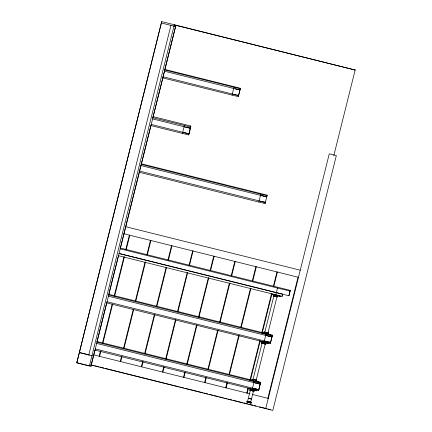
<?xml version="1.0" encoding="UTF-8"?>
<svg xmlns="http://www.w3.org/2000/svg" width="432" height="432" viewBox="0 0 432 432"><rect width="100%" height="100%" fill="white"/><g stroke="black" fill="none" stroke-linecap="round" stroke-linejoin="round"><path stroke-width="0.65" d="M174.15 25.79L175.727 26.152L90.963 366.314L76.804 362.788L161.708 21.6L355.169 70.038L174.263 24.943L89.392 365.926L76.81 362.761M88.798 354.893L170.953 25.375M90.963 366.314L91.13 365.072M99.176 356.243L100.483 351.011M99.614 356.357L100.926 351.108M125.636 226.692L300.251 270.189M129.373 235.132L125.782 249.539M129.811 235.246L126.22 249.647M76.804 362.788L161.708 21.6M120.263 361.487L121.408 356.908M120.701 361.611L122.008 356.362M162.886 77.296L162.805 77.906L238.324 96.628L240.354 88.258L164.846 69.433M150.898 240.5L147.307 254.902M141.345 366.757L142.652 361.508M141.782 366.865L143.089 361.616M171.542 245.646L167.951 260.048M171.979 245.754L168.388 260.156M150.968 125.599L187.888 134.752L188.735 134.908L188.87 133.893M190.409 128.207L190.544 127.192M190.696 127.046L190.836 126.031L153.079 116.618L152.928 117.736L190.696 127.046L188.735 134.908M162.432 372.011L163.739 366.763M162.869 372.125L164.176 366.876M192.629 250.906L189.038 265.307M193.066 251.014L189.475 265.415M183.514 377.271L184.82 372.017M213.71 256.16L210.119 270.562M214.148 256.268L210.557 270.67M238.324 96.628L240.354 88.258M237.956 95.353L238.61 95.467L238.68 94.959M239.339 89.807L239.965 89.926L240.062 89.419M204.601 382.525L205.907 377.276M205.038 382.633L206.345 377.384M234.792 261.414L231.201 275.816M225.682 387.785L226.989 382.547M226.12 387.882L227.426 382.644M255.879 266.674L252.288 281.075M256.316 266.782L252.725 281.183M139.277 172.255L260.458 202.462L265.081 203.526L265.205 203.018M264.357 202.154L265.426 202.365L265.491 201.857M266.873 196.312L266.809 196.819L265.739 196.614M267.165 195.151L267.041 195.658L260.788 194.195L141.237 164.387L141.318 163.777L267.165 195.151L265.135 203.526M246.764 393.039L247.909 388.444M247.201 393.147L248.346 388.552M94.954 350.082L258.509 390.766L260.237 384.059L258.8 383.767M258.854 389.605L258.935 388.994M258.568 390.766L260.609 382.288L256.684 381.31M277.398 272.036L273.807 286.438M106.72 302.891L270.329 343.575L272.376 335.102L268.445 334.125M269.05 342.095L270.621 342.419L270.702 341.809M272.084 336.263L272.003 336.874L270.567 336.582M270.329 343.575L272.376 335.102M265.739 408.602L329.27 153.797L336.344 155.596L272.813 410.4L90.866 365.008M267.851 398.282L298.048 277.182M268.288 398.407L252.364 394.432M118.481 255.706L282.096 296.39L282.598 294.084L281.81 293.971M270.459 409.779L267.872 408.926M119.032 253.546L287.982 295.537L288.954 295.699L290.212 290.369L120.317 248.017L120.209 248.832L280.773 288.851L290.018 290.979L290.212 290.369M298.48 277.301L123.871 233.761M91.125 365.099L94.921 350.093M96.919 341.912L106.817 302.368M108.691 294.646L118.557 255.29M120.188 248.762L150.995 125.183M152.95 117.347L164.765 70.043L240.284 88.765M164.732 69.93L175.835 25.331L175.667 26.579L161.514 23.02M102.443 343.154L112.239 303.874M114.194 296.017L123.989 256.727M102.881 343.262L112.514 304.625M114.631 296.125L124.427 256.835M123.525 348.408L133.321 309.118M135.281 301.271L145.076 261.981M146.869 254.794L150.46 240.376M123.962 348.516L133.758 309.226M135.718 301.385L145.514 262.094M182.428 133.445L184.388 125.577M190.836 126.031L189.011 133.753M144.612 353.662L154.402 314.388M156.362 306.531L166.158 267.235M145.049 353.776L154.845 314.485M156.8 306.639L166.595 267.349M165.694 358.922L175.489 319.626M177.449 311.785L187.24 272.495M166.131 359.03L175.927 319.739M177.887 311.893L187.677 272.603M232.016 95.164L233.977 87.296M186.781 364.176L196.576 324.886M198.531 317.045L208.327 277.749M183.951 377.379L185.258 372.13M187.218 364.284L197.014 324.994M198.968 317.153L208.764 277.862M207.862 369.436L217.658 330.14M219.613 322.299L229.408 283.003M208.3 369.544L218.095 330.253M220.05 322.407L229.846 283.117M231.638 275.929L235.235 261.511M258.827 202.057L260.788 194.195M228.944 374.69L238.739 335.399M240.7 327.553L250.495 288.263M229.381 374.798L239.177 335.507M241.137 327.661L250.933 288.371M250.031 379.944L259.664 341.307M261.781 332.813L271.577 293.533M273.37 286.33L276.966 271.917M250.468 380.057L260.102 341.42M262.219 332.921L271.852 294.284M250.387 390.058L247.563 401.387L248.022 401.517M252.985 379.647L262.143 342.905M264.746 332.462L273.91 295.72M247.795 388.06L252.266 389.27L254.221 381.434L260.528 382.898M264.028 342.112L265.988 334.244L272.29 335.713M271.318 293.722L275.794 294.899L277.517 288.047M249.539 401.906L250.711 402.17L253.379 391.473M256.127 380.435L265.291 343.688M267.894 333.245L277.052 296.503M260.318 383.449L260.609 382.288M282.096 296.39L282.604 294.133M288.954 295.699L290.126 290.979M333.812 155.59L355.196 69.838M266.776 196.825L265.372 196.528M271.971 336.874L270 336.452M239.938 89.926L238.928 89.716M238.583 95.472L237.546 95.261M265.394 202.365L263.99 202.073M270.589 342.419L267.98 341.847M261.522 333.007L270.643 335.302M268.477 334.26L264.908 333.445M249.755 380.192L258.719 382.428M247.676 388.53L256.797 390.825L255.447 390.431M249.88 389.086L251.543 389.551M250.366 390.382L250.765 390.506M253.454 391.16L252.666 390.987M248.546 398.282L251.159 398.93M260.113 384.048L254.551 382.747M273.645 294.764C273.181 294.732 278.246 296.039 277.733 295.785M274.05 296.044L274.298 296.136M276.772 296.746L276.523 296.692M265.032 332.219L265.604 332.397M264.076 333.142L263.758 333.083L264.935 333.412M268.52 343.143L259.4 340.853M259.907 341.442L259.281 341.323L263.304 342.365M265.005 343.931L264.757 343.877M253.265 379.404L253.514 379.496M255.987 380.111L255.409 379.976M256.392 381.386L256.711 381.445L254.956 381.046M254.432 390.247L252.153 389.707M248.519 398.439L251.246 399.114M247.774 401.425L246.926 401.225L248.346 401.603M246.937 401.879C246.218 401.803 252.617 403.369 250.652 402.797M189.751 128.088L190.323 128.201L189.34 127.996M258.007 389.443L258.768 389.599L257.283 389.281M239.247 89.786L238.556 89.635M237.865 95.332L237.173 95.175M189.659 128.066L188.838 127.883M238.81 89.689L235.116 88.808M237.427 95.234L233.734 94.354M189.221 127.969L188.406 127.786M265.621 196.587L264.805 196.398M264.238 202.133L262.786 201.793M252.688 380.414L251.991 380.268L253.735 380.743M257.672 389.367L256.856 389.183M248.141 388.627L248.881 388.795M250.214 390.323L249.523 390.177L251.095 390.593M247.433 401.49C245.095 401.026 254.038 403.207 250.279 402.197M250.695 402.192L251.348 402.327L249.917 401.998M187.591 133.461L189.027 133.753L184.745 132.781M187.456 133.429L187.175 133.364M263.855 202.041L263.574 201.976M281.351 293.868L119.048 253.449M270.432 336.55L269.363 336.301M258.665 383.735L257.764 383.524M188.698 127.85L187.072 127.467M265.097 196.468L261.932 195.707M268.909 342.063L267.284 341.68M257.148 389.248L256.219 389.032M237.524 89.392L237.843 89.467M236.461 95.013L236.142 94.937M188.255 127.748L184.718 126.895M186.554 133.218L186.872 133.294M264.335 196.285L264.654 196.36M263.272 201.906L262.084 201.625M273.375 294.651L271.048 294.138L275.675 295.369M274.234 296.066L273.051 295.807L274.622 296.222M276.194 296.611L277.771 296.984L276.593 296.654M265.216 332.246L264.033 331.981L265.982 332.494M267.176 332.791L268.753 333.158L267.575 332.834M263.806 333.029L261.479 332.516L265.502 333.558M269.849 336.415L268.666 336.134M260.647 341.609L261.608 341.836M265.097 342.808L266.279 343.067L265.966 342.97M262.472 343.256L261.284 342.992L262.856 343.408M253.449 379.431L252.266 379.172L253.838 379.582M252.04 380.214L249.712 379.701L258.995 382.018L256.684 381.37M247.315 401.965L248.373 402.219M256.381 389.07L255.334 388.822M237.184 89.311L236.471 89.143M235.273 94.727L235.802 94.856M186.219 133.137L185.506 132.964M264.001 196.209L263.282 196.036M262.618 201.749L139.563 171.094M269.195 336.258L267.127 335.761M256.046 388.989L254.572 388.633M268.483 336.091L265.696 335.405M267.462 341.723L264.929 341.102M235.71 88.954L236.288 89.095M234.328 94.5L234.905 94.64M186.7 127.375L185.533 127.094M185.317 132.921L184.151 132.635M262.526 195.853L263.099 195.993M261.144 201.398L261.716 201.533M276.291 295.483L280.325 296.449L279.709 296.26M275.816 296.519L276.588 296.725M266.798 332.699L267.565 332.899M266.339 341.447L266.911 341.588M264.049 343.71L266.004 344.169L264.832 343.845M264.821 343.91L263.644 343.607M255.031 379.885L256.986 380.344L255.809 380.02M255.955 383.092L256.532 383.233M255.15 388.773L253.778 388.438M252.288 390.895L254.243 391.354L253.552 391.154M260.55 201.253L260.944 201.35M265.745 341.302L266.139 341.399M255.361 382.946L255.76 383.044M235.316 88.862L164.473 71.204M233.933 94.403L232.308 94.003M182.72 132.284L184.351 132.683M261.117 195.507L262.132 195.755M275.794 294.899L280.287 295.92M275.405 296.422L276.016 296.584M266.387 332.597L266.998 332.759M266.107 333.747L270.756 334.827L268.445 334.184M266.517 335.61L266.922 335.707M265.34 341.204L107.006 301.736M263.914 342.517L268.564 343.64L267.208 343.246M265.113 342.851L261.641 341.923M254.621 379.782L255.231 379.944M254.956 382.844L253.93 382.59M254.178 388.541L252.547 388.136M252.266 389.27L256.759 390.29M252.488 390.955L251.267 390.652M248.027 401.533L249.707 401.954M152.642 118.897L184.923 126.943M183.13 132.386L151.259 124.438M260.501 195.356L261.322 195.556M252.963 388.238L95.24 348.921M174.242 25.11L175.819 25.472M174.193 25.45L175.77 25.812M174.107 26.098L175.684 26.487M163.091 76.745L232.513 94.052M140.945 165.548L260.707 195.404M263.866 332.98L108.772 294.316L108.68 295.029L265.988 334.244M108.389 296.19L265.901 335.459M97.011 341.507L252.758 380.333M96.914 342.214L254.221 381.434M96.622 343.375L254.14 382.644M249.977 393.838L93.674 354.872L93.512 356.092L79.358 352.539L89.424 355.05M90.725 364.759L93.344 365.413M94.651 365.737L98.572 366.719M99.878 367.043L103.799 368.021M105.106 368.345L178.319 386.597M179.626 386.926L183.551 387.904M184.858 388.228L202.505 392.629M203.812 392.953L207.733 393.93M209.045 394.259L212.965 395.237M214.272 395.561L218.192 396.538M219.499 396.862L223.425 397.845M224.732 398.169L226.692 398.655M227.999 398.984L231.919 399.962M233.226 400.286L237.152 401.263M238.459 401.593L242.379 402.57M243.686 402.894L247.612 403.871M248.918 404.195L252.839 405.178M254.146 405.502L256.106 405.988M259.373 406.804L266.566 408.596M274.795 296.282L275.405 296.433M265.777 332.456L266.387 332.608M263.029 343.467L263.639 343.618M254.011 379.642L254.621 379.793M248.562 401.668L249.129 401.814M248.983 402.37L250.166 402.667M274.228 296.136L275 296.32M262.462 343.321L263.234 343.505M253.444 379.496L254.216 379.679M250.695 390.506L251.473 390.69M278.014 295.807L278.975 296.06M267.964 332.964L267.5 332.867L267.964 332.964M262.127 343.197L262.532 343.321L262.127 343.197M246.807 402.025L251.154 403.115L246.807 402.025"/></g></svg>
